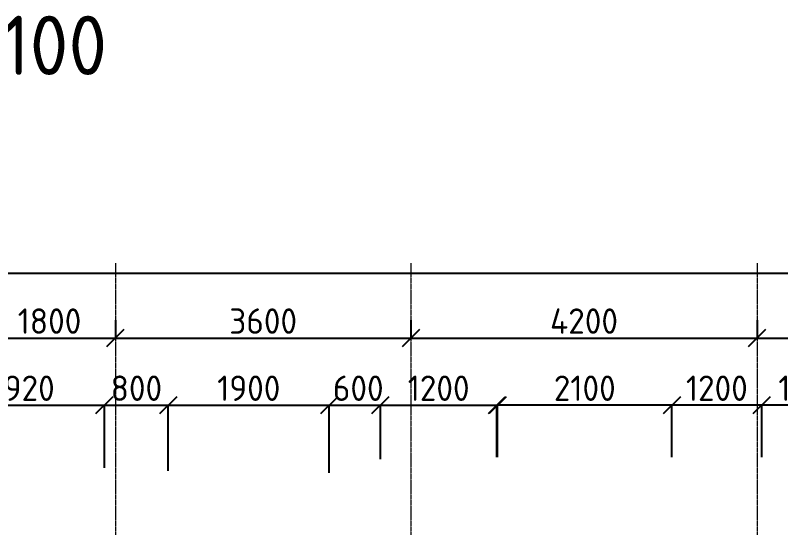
# Model space of a CAD drawing. Header units: inches. Extents: x -2431 to 214825, y 3 to 92804.
# Drawn here: x 86021 to 95060, y 64098 to 70152 of the extents above; entities that cross this region are included whole.
import ezdxf

# ---------------------------------------------------------------- set-up
doc = ezdxf.new("R2010")
doc.units = ezdxf.units.IN
doc.header["$MEASUREMENT"] = 0
doc.linetypes.add('Линия сетки', pattern=[22.225, 12.7, -3.175, 3.175, -3.175])
doc.layers.add('Балясины', color=7, linetype='Continuous', lineweight=9)
doc.styles.add('GOST-2.304_Type-B', font='GOST_Common.ttf')
doc.styles.add('Чертеж250', font='', dxfattribs={"height": 250})
doc.styles.get('Чертеж250').set_extended_font_data('GOST type B')
doc.dimstyles.new('ГОСТ', dxfattribs={"dimtxt": 300, "dimasz": 200, "dimexe": 0.18, "dimexo": 0.0625, "dimgap": 50, "dimtad": 1, "dimtoh": 1, "dimdec": 0, "dimzin": 0, "dimdsep": 46, "dimtxsty": 'GOST-2.304_Type-B', "dimblk": 'OBLIQUE', "dimcen": 0.09, "dimadec": 0, "dimazin": 0, "dimtfac": 1, "dimtdec": 0, "dimtofl": 0, "dimtmove": 0, "dimatfit": 3, "dimldrblk": 'NONE', "dimfxl": 1, "dimtolj": 1, "dimtzin": 0, "dimarcsym": 0})

# ---------------------------------------------------------------- blocks, each defined once
blk = doc.blocks.new('_Oblique')
at = {"color": 0, "linetype": 'ByBlock', "lineweight": -2}
blk.add_line((-0.5, -0.5), (0.5, 0.5), dxfattribs=at)
blk = doc.blocks.new('*D113')
at = {"color": 0, "lineweight": -2, "transparency": 16777216}
for p, q in [((85646.5, 66551.4), (85646.5, 66339.1)), ((87203.3, 66551.4), (87203.3, 66339.1)), ((85646.5, 66339.3), (87203.3, 66339.3))]:
    blk.add_line(p, q, dxfattribs=at)
at = {"layer": 'Defpoints', "color": 0, "transparency": 16777216}
for p in [(85646.5, 66551.4), (87203.3, 66551.4), (87203.3, 66339.3)]:
    blk.add_point(p, dxfattribs=at)
at = {"color": 0, "lineweight": -2, "transparency": 16777216, "xscale": 200, "yscale": 200, "zscale": 200, "rotation": 180}
blk.add_blockref('_Oblique', (85646.5, 66339.3), dxfattribs=at)
at = {"color": 0, "lineweight": -2, "transparency": 16777216, "xscale": 200, "yscale": 200, "zscale": 200}
blk.add_blockref('_Oblique', (87203.3, 66339.3), dxfattribs=at)
at = {"color": 0, "transparency": 16777216, "insert": (86424.9, 66539.3), "char_height": 300, "width": 922.942, "attachment_point": 5, "style": 'GOST-2.304_Type-B'}
blk.add_mtext('\\A1;1800', dxfattribs=at)
blk = doc.blocks.new('_None')
blk = doc.blocks.new('*D114')
at = {"color": 0, "lineweight": -2, "transparency": 16777216}
for p, q in [((87203.3, 66551.4), (87203.3, 66339.1)), ((90693.3, 66551.4), (90693.3, 66339.1)), ((87203.3, 66339.3), (90693.3, 66339.3))]:
    blk.add_line(p, q, dxfattribs=at)
at = {"layer": 'Defpoints', "color": 0, "transparency": 16777216}
for p in [(87203.3, 66551.4), (90693.3, 66551.4), (90693.3, 66339.3)]:
    blk.add_point(p, dxfattribs=at)
at = {"color": 0, "lineweight": -2, "transparency": 16777216, "xscale": 200, "yscale": 200, "zscale": 200, "rotation": 180}
blk.add_blockref('_Oblique', (87203.3, 66339.3), dxfattribs=at)
at = {"color": 0, "lineweight": -2, "transparency": 16777216, "xscale": 200, "yscale": 200, "zscale": 200}
blk.add_blockref('_Oblique', (90693.3, 66339.3), dxfattribs=at)
at = {"color": 0, "transparency": 16777216, "insert": (88948.3, 66539.3), "char_height": 300, "width": 922.942, "attachment_point": 5, "style": 'GOST-2.304_Type-B'}
blk.add_mtext('\\A1;3600', dxfattribs=at)
blk = doc.blocks.new('*D115')
at = {"color": 0, "lineweight": -2, "transparency": 16777216}
for p, q in [((94781.9, 66551.4), (94781.9, 66339.1)), ((98756.9, 66551.4), (98756.9, 66339.1)), ((94781.9, 66339.3), (98756.9, 66339.3))]:
    blk.add_line(p, q, dxfattribs=at)
at = {"layer": 'Defpoints', "color": 0, "transparency": 16777216}
for p in [(94781.9, 66551.4), (98756.9, 66551.4), (98756.9, 66339.3)]:
    blk.add_point(p, dxfattribs=at)
at = {"color": 0, "lineweight": -2, "transparency": 16777216, "xscale": 200, "yscale": 200, "zscale": 200, "rotation": 180}
blk.add_blockref('_Oblique', (94781.9, 66339.3), dxfattribs=at)
at = {"color": 0, "lineweight": -2, "transparency": 16777216, "xscale": 200, "yscale": 200, "zscale": 200}
blk.add_blockref('_Oblique', (98756.9, 66339.3), dxfattribs=at)
at = {"color": 0, "transparency": 16777216, "insert": (96769.4, 66539.3), "char_height": 300, "width": 922.942, "attachment_point": 5, "style": 'GOST-2.304_Type-B'}
blk.add_mtext('\\A1;4200', dxfattribs=at)
blk = doc.blocks.new('*D116')
at = {"color": 0, "lineweight": -2, "transparency": 16777216}
for p, q in [((90693.3, 66551.4), (90693.3, 66339.1)), ((94781.9, 66551.4), (94781.9, 66339.1)), ((90693.3, 66339.3), (94781.9, 66339.3))]:
    blk.add_line(p, q, dxfattribs=at)
at = {"layer": 'Defpoints', "color": 0, "transparency": 16777216}
for p in [(90693.3, 66551.4), (94781.9, 66551.4), (94781.9, 66339.3)]:
    blk.add_point(p, dxfattribs=at)
at = {"color": 0, "lineweight": -2, "transparency": 16777216, "xscale": 200, "yscale": 200, "zscale": 200, "rotation": 180}
blk.add_blockref('_Oblique', (90693.3, 66339.3), dxfattribs=at)
at = {"color": 0, "lineweight": -2, "transparency": 16777216, "xscale": 200, "yscale": 200, "zscale": 200}
blk.add_blockref('_Oblique', (94781.9, 66339.3), dxfattribs=at)
at = {"color": 0, "transparency": 16777216, "insert": (92737.6, 66539.3), "char_height": 300, "width": 922.942, "attachment_point": 5, "style": 'GOST-2.304_Type-B'}
blk.add_mtext('\\A1;4200', dxfattribs=at)
blk = doc.blocks.new('*D117')
at = {"color": 0, "lineweight": -2, "transparency": 16777216}
for p, q in [((100454, 67319.5), (100454, 67107.2)), ((64417.9, 67223.2), (64417.9, 67107.2)), ((64417.9, 67107.4), (100454, 67107.4))]:
    blk.add_line(p, q, dxfattribs=at)
at = {"layer": 'Defpoints', "color": 0, "transparency": 16777216}
for p in [(100454, 67319.5), (64417.9, 67223.2), (100454, 67107.4)]:
    blk.add_point(p, dxfattribs=at)
at = {"color": 0, "lineweight": -2, "transparency": 16777216, "xscale": 200, "yscale": 200, "zscale": 200, "rotation": 180}
blk.add_blockref('_Oblique', (64417.9, 67107.4), dxfattribs=at)
at = {"color": 0, "lineweight": -2, "transparency": 16777216, "xscale": 200, "yscale": 200, "zscale": 200}
blk.add_blockref('_Oblique', (100454, 67107.4), dxfattribs=at)
at = {"color": 0, "transparency": 16777216, "insert": (82436, 67307.4), "char_height": 300, "width": 1153.678, "attachment_point": 5, "style": 'GOST-2.304_Type-B'}
blk.add_mtext('\\A1;37200', dxfattribs=at)
blk = doc.blocks.new('*D158')
at = {"color": 0, "lineweight": -2, "transparency": 16777216}
for p, q in [((85154.2, 64867.3), (85154.2, 65546.4)), ((85154.2, 65546.2), (87073.3, 65546.2)), ((87073.3, 64806.7), (87073.3, 65546.4))]:
    blk.add_line(p, q, dxfattribs=at)
at = {"layer": 'Defpoints', "color": 0, "transparency": 16777216}
for p in [(87073.3, 65546.2), (85154.2, 64867.3), (87073.3, 64806.7)]:
    blk.add_point(p, dxfattribs=at)
at = {"color": 0, "lineweight": -2, "transparency": 16777216, "xscale": 200, "yscale": 200, "zscale": 200, "rotation": 180}
blk.add_blockref('_Oblique', (85154.2, 65546.2), dxfattribs=at)
at = {"color": 0, "lineweight": -2, "transparency": 16777216, "xscale": 200, "yscale": 200, "zscale": 200}
blk.add_blockref('_Oblique', (87073.3, 65546.2), dxfattribs=at)
at = {"color": 0, "transparency": 16777216, "insert": (86113.8, 65746.2), "char_height": 300, "width": 922.942, "attachment_point": 5, "style": 'GOST-2.304_Type-B'}
blk.add_mtext('\\A1;1920', dxfattribs=at)
blk = doc.blocks.new('*D159')
at = {"color": 0, "lineweight": -2, "transparency": 16777216}
for p, q in [((87073.3, 64806.7), (87073.3, 65546.4)), ((87073.3, 65546.2), (87828.4, 65546.2)), ((87828.4, 64771.9), (87828.4, 65546.4))]:
    blk.add_line(p, q, dxfattribs=at)
at = {"layer": 'Defpoints', "color": 0, "transparency": 16777216}
for p in [(87828.4, 65546.2), (87073.3, 64806.7), (87828.4, 64771.8)]:
    blk.add_point(p, dxfattribs=at)
at = {"color": 0, "lineweight": -2, "transparency": 16777216, "xscale": 200, "yscale": 200, "zscale": 200, "rotation": 180}
blk.add_blockref('_Oblique', (87073.3, 65546.2), dxfattribs=at)
at = {"color": 0, "lineweight": -2, "transparency": 16777216, "xscale": 200, "yscale": 200, "zscale": 200}
blk.add_blockref('_Oblique', (87828.4, 65546.2), dxfattribs=at)
at = {"color": 0, "transparency": 16777216, "insert": (87450.9, 65746.2), "char_height": 300, "width": 692.207, "attachment_point": 5, "style": 'GOST-2.304_Type-B'}
blk.add_mtext('\\A1;800', dxfattribs=at)
blk = doc.blocks.new('*D160')
at = {"color": 0, "lineweight": -2, "transparency": 16777216}
for p, q in [((87828.4, 64771.9), (87828.4, 65546.4)), ((87828.4, 65546.2), (89728.4, 65546.2)), ((89728.4, 64745.5), (89728.4, 65546.4))]:
    blk.add_line(p, q, dxfattribs=at)
at = {"layer": 'Defpoints', "color": 0, "transparency": 16777216}
for p in [(89728.4, 65546.2), (87828.4, 64771.8), (89728.4, 64745.4)]:
    blk.add_point(p, dxfattribs=at)
at = {"color": 0, "lineweight": -2, "transparency": 16777216, "xscale": 200, "yscale": 200, "zscale": 200, "rotation": 180}
blk.add_blockref('_Oblique', (87828.4, 65546.2), dxfattribs=at)
at = {"color": 0, "lineweight": -2, "transparency": 16777216, "xscale": 200, "yscale": 200, "zscale": 200}
blk.add_blockref('_Oblique', (89728.4, 65546.2), dxfattribs=at)
at = {"color": 0, "transparency": 16777216, "insert": (88778.4, 65746.2), "char_height": 300, "width": 922.942, "attachment_point": 5, "style": 'GOST-2.304_Type-B'}
blk.add_mtext('\\A1;1900', dxfattribs=at)
blk = doc.blocks.new('*D161')
at = {"color": 0, "lineweight": -2, "transparency": 16777216}
for p, q in [((89728.4, 64745.5), (89728.4, 65546.4)), ((89728.4, 65546.2), (90333.3, 65546.2)), ((90333.3, 64906.8), (90333.3, 65546.4))]:
    blk.add_line(p, q, dxfattribs=at)
at = {"layer": 'Defpoints', "color": 0, "transparency": 16777216}
for p in [(90333.3, 65546.2), (90333.3, 64906.7), (89728.4, 64745.4)]:
    blk.add_point(p, dxfattribs=at)
at = {"color": 0, "lineweight": -2, "transparency": 16777216, "xscale": 200, "yscale": 200, "zscale": 200, "rotation": 180}
blk.add_blockref('_Oblique', (89728.4, 65546.2), dxfattribs=at)
at = {"color": 0, "lineweight": -2, "transparency": 16777216, "xscale": 200, "yscale": 200, "zscale": 200}
blk.add_blockref('_Oblique', (90333.3, 65546.2), dxfattribs=at)
at = {"color": 0, "transparency": 16777216, "insert": (90071.2, 65746.2), "char_height": 300, "width": 692.207, "attachment_point": 5, "style": 'GOST-2.304_Type-B'}
blk.add_mtext('\\A1;600', dxfattribs=at)
blk = doc.blocks.new('*D162')
at = {"color": 0, "lineweight": -2, "transparency": 16777216}
for p, q in [((90333.3, 64906.8), (90333.3, 65546.4)), ((90333.3, 65546.2), (91708.3, 65546.2)), ((91708.3, 64931.8), (91708.3, 65546.4))]:
    blk.add_line(p, q, dxfattribs=at)
at = {"layer": 'Defpoints', "color": 0, "transparency": 16777216}
for p in [(91708.3, 65546.2), (90333.3, 64906.7), (91708.3, 64931.7)]:
    blk.add_point(p, dxfattribs=at)
at = {"color": 0, "lineweight": -2, "transparency": 16777216, "xscale": 200, "yscale": 200, "zscale": 200, "rotation": 180}
blk.add_blockref('_Oblique', (90333.3, 65546.2), dxfattribs=at)
at = {"color": 0, "lineweight": -2, "transparency": 16777216, "xscale": 200, "yscale": 200, "zscale": 200}
blk.add_blockref('_Oblique', (91708.3, 65546.2), dxfattribs=at)
at = {"color": 0, "transparency": 16777216, "insert": (91020.8, 65746.2), "char_height": 300, "width": 692.207, "attachment_point": 5, "style": 'GOST-2.304_Type-B'}
blk.add_mtext('\\A1;1200', dxfattribs=at)
blk = doc.blocks.new('*D184')
at = {"color": 0, "lineweight": -2, "transparency": 16777216}
for p, q in [((91717, 64931.8), (91717, 65546.4)), ((93775.6, 65546.2), (91717, 65546.2)), ((93775.6, 64931.8), (93775.6, 65546.4))]:
    blk.add_line(p, q, dxfattribs=at)
at = {"layer": 'Defpoints', "color": 0, "transparency": 16777216}
for p in [(91717, 65546.2), (91717, 64931.7), (93775.6, 64931.7)]:
    blk.add_point(p, dxfattribs=at)
at = {"color": 0, "lineweight": -2, "transparency": 16777216, "xscale": 200, "yscale": 200, "zscale": 200, "rotation": 180}
blk.add_blockref('_Oblique', (91717, 65546.2), dxfattribs=at)
at = {"color": 0, "lineweight": -2, "transparency": 16777216, "xscale": 200, "yscale": 200, "zscale": 200}
blk.add_blockref('_Oblique', (93775.6, 65546.2), dxfattribs=at)
at = {"color": 0, "transparency": 16777216, "insert": (92746.3, 65746.2), "char_height": 300, "width": 922.942, "attachment_point": 5, "style": 'GOST-2.304_Type-B'}
blk.add_mtext('\\A1;2100', dxfattribs=at)
blk = doc.blocks.new('*D185')
at = {"color": 0, "lineweight": -2, "transparency": 16777216}
for p, q in [((93775.6, 64931.8), (93775.6, 65546.4)), ((94836.9, 65546.2), (93775.6, 65546.2)), ((94836.9, 64931.8), (94836.9, 65546.4))]:
    blk.add_line(p, q, dxfattribs=at)
at = {"layer": 'Defpoints', "color": 0, "transparency": 16777216}
for p in [(93775.6, 65546.2), (93775.6, 64931.7), (94836.9, 64931.7)]:
    blk.add_point(p, dxfattribs=at)
at = {"color": 0, "lineweight": -2, "transparency": 16777216, "xscale": 200, "yscale": 200, "zscale": 200, "rotation": 180}
blk.add_blockref('_Oblique', (93775.6, 65546.2), dxfattribs=at)
at = {"color": 0, "lineweight": -2, "transparency": 16777216, "xscale": 200, "yscale": 200, "zscale": 200}
blk.add_blockref('_Oblique', (94836.9, 65546.2), dxfattribs=at)
at = {"color": 0, "transparency": 16777216, "insert": (94306.2, 65746.2), "char_height": 300, "width": 922.942, "attachment_point": 5, "style": 'GOST-2.304_Type-B'}
blk.add_mtext('\\A1;1200', dxfattribs=at)
blk = doc.blocks.new('*D171')
at = {"color": 0, "lineweight": -2, "transparency": 16777216}
for p, q in [((94836.9, 64931.8), (94836.9, 65546.4)), ((95964.5, 65546.2), (94836.9, 65546.2)), ((95964.5, 64903.2), (95964.5, 65546.4))]:
    blk.add_line(p, q, dxfattribs=at)
at = {"layer": 'Defpoints', "color": 0, "transparency": 16777216}
for p in [(94836.9, 65546.2), (94836.9, 64931.7), (95964.5, 64903.1)]:
    blk.add_point(p, dxfattribs=at)
at = {"color": 0, "lineweight": -2, "transparency": 16777216, "xscale": 200, "yscale": 200, "zscale": 200, "rotation": 180}
blk.add_blockref('_Oblique', (94836.9, 65546.2), dxfattribs=at)
at = {"color": 0, "lineweight": -2, "transparency": 16777216, "xscale": 200, "yscale": 200, "zscale": 200}
blk.add_blockref('_Oblique', (95964.5, 65546.2), dxfattribs=at)
at = {"color": 0, "transparency": 16777216, "insert": (95400.7, 65746.2), "char_height": 300, "width": 922.942, "attachment_point": 5, "style": 'GOST-2.304_Type-B'}
blk.add_mtext('\\A1;1300', dxfattribs=at)

msp = doc.modelspace()

# ---------------------------------------------------------------- linework, layer by layer
at = {"layer": 'Балясины', "color": 254, "linetype": 'Линия сетки'}
for p, q in [((87203.29496, 67223.21253), (87203.29496, 40298.8621)), ((90693.29496, 67223.21253), (90693.29496, 40298.8621)), ((94781.91171, 67223.21253), (94781.91171, 40298.8621))]:
    msp.add_line(p, q, dxfattribs=at)

# ---------------------------------------------------------------- texts
at = {"style": 'Чертеж250'}
msp.add_text('План типового этажа М 1:100', height=700, dxfattribs=at).set_placement((74714.00336, 69447.2007))

# ---------------------------------------------------------------- dimensions: what is measured, and where the dimension line sits
for base, p1, p2, text, picture, middle in [((100453.96798, 67107.38853), (64417.93928, 67223.21253), (100453.96798, 67319.52056), '37200', '*D117', (82435.95363, 67307.38853)), ((87203.29496, 66339.28843), (85646.46359, 66551.42047), (87203.29496, 66551.42047), '1800', '*D113', (86424.87928, 66539.28843)), ((90693.29496, 66339.28843), (87203.29496, 66551.42047), (90693.29496, 66551.42047), '3600', '*D114', (88948.29496, 66539.28843)), ((94781.91171, 66339.28843), (90693.29496, 66551.42047), (94781.91171, 66551.42047), '4200', '*D116', (92737.60334, 66539.28843)), ((98756.91171, 66339.28843), (94781.91171, 66551.42047), (98756.91171, 66551.42047), '4200', '*D115', (96769.41171, 66539.28843)), ((87073.29496, 65546.19882), (85154.24496, 64867.25594), (87073.29496, 64806.6525), '1920', '*D158', (86113.76996, 65746.19882)), ((87828.40892, 65546.19882), (87073.29496, 64806.6525), (87828.40892, 64771.78991), '800', '*D159', (87450.85194, 65746.19882)), ((91708.32022, 65546.19882), (90333.29496, 64906.73268), (91708.32022, 64931.73268), '1200', '*D162', (91020.80759, 65746.19882))]:
    dim = msp.add_linear_dim(base=base, p1=p1, p2=p2, text=text, dimstyle='ГОСТ')
    dim.commit()
    dim.dimension.update_dxf_attribs({"geometry": picture, "text_midpoint": middle})
dim = msp.add_linear_dim(base=(89728.40892, 65546.19882), p1=(87828.40892, 64771.78991), p2=(89728.40892, 64745.3933), dimstyle='ГОСТ')
dim.commit()
dim.dimension.update_dxf_attribs({"geometry": '*D160', "text_midpoint": (88778.40892, 65746.19882)})
dim = msp.add_linear_dim(base=(90333.29496, 65546.19882), p1=(89728.40892, 64745.3933), p2=(90333.29496, 64906.73268), text='600', dimstyle='ГОСТ')
dim.commit()
dim.dimension.update_dxf_attribs({"geometry": '*D161', "text_midpoint": (90071.22097, 65546.19882), "dimtype": 160})
for base, p1, p2, text, picture, middle in [((91717.03384, 65546.19882), (93775.60008, 64931.73268), (91717.03384, 64931.73268), '2100', '*D184', (92746.31696, 65746.19882)), ((93775.60008, 65546.19882), (94836.88645, 64931.73268), (93775.60008, 64931.73268), '1200', '*D185', (94306.24327, 65746.19882)), ((94836.88645, 65546.19882), (95964.54327, 64903.11752), (94836.88645, 64931.73268), '1300', '*D171', (95400.71486, 65746.19882))]:
    dim = msp.add_linear_dim(base=base, p1=p1, p2=p2, angle=180, text=text, dimstyle='ГОСТ')
    dim.commit()
    dim.dimension.update_dxf_attribs({"geometry": picture, "text_midpoint": middle})

doc.saveas('drawing.dxf')
